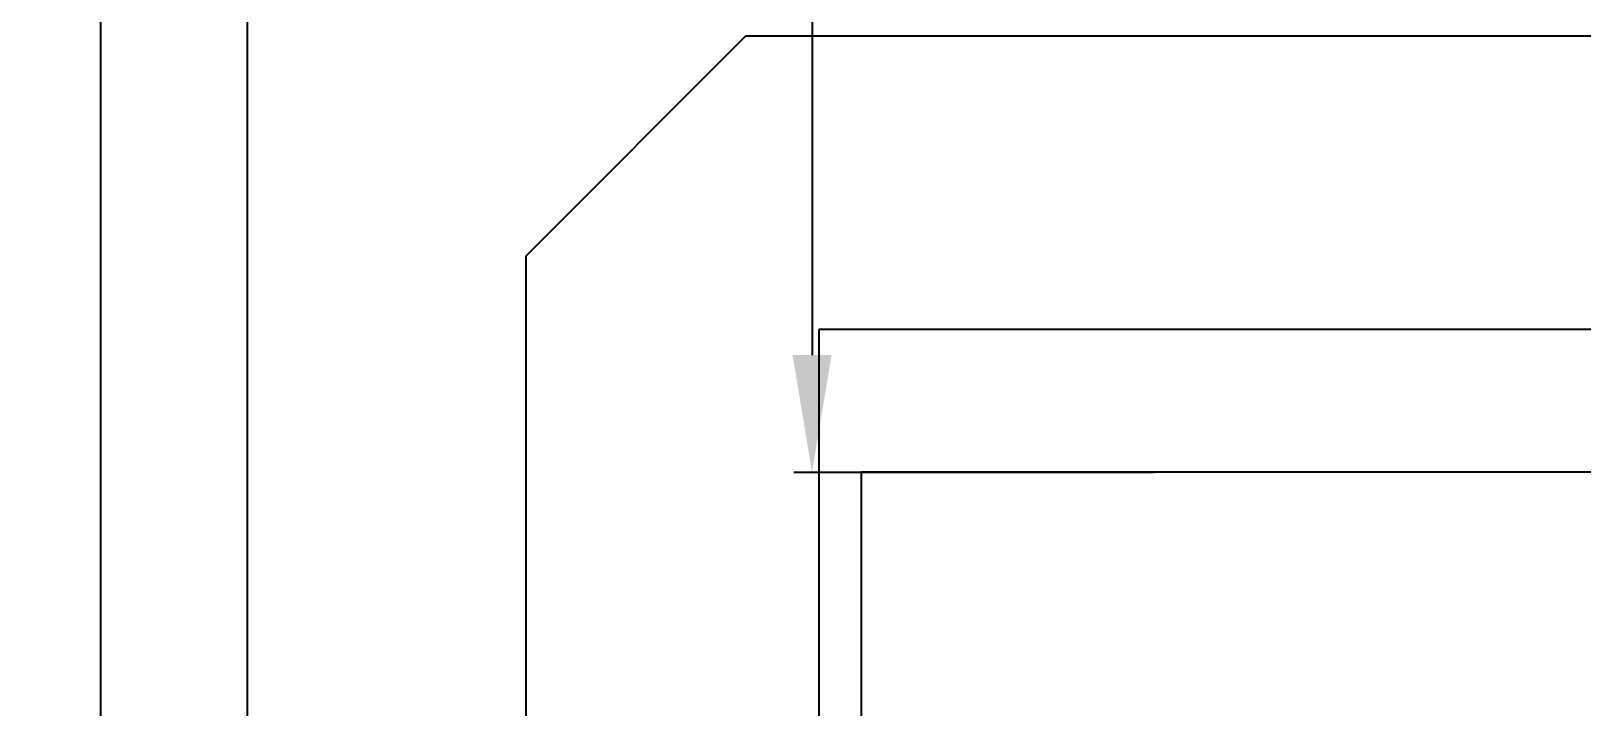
# Model space of a CAD drawing. Header units: millimetres. Extents: x 0 to 69574, y -5 to 41746.
# Drawn here: x 39624.4 to 39730.2, y 28658.4 to 28704.5 of the extents above; entities that cross this region are included whole.
import ezdxf

# ---------------------------------------------------------------- set-up
doc = ezdxf.new("R2010")
doc.units = ezdxf.units.MM
doc.set_wipeout_variables(frame=1)
doc.layers.add('! NO PLOT !', color=7, linetype='Continuous', true_color=0xff75dd, plot=False)
doc.layers.add('000-PI-Oprema', color=30, linetype='Continuous', lineweight=5)
doc.layers.add('000-PI-ORMAR', color=2, linetype='Continuous')
doc.layers.add('002-PI-Kabelska kanalica', color=150, linetype='Continuous')
doc.styles.get("Standard").update_dxf_attribs({"font": 'arial.ttf'})
doc.dimstyles.new('ISO-25-lb', dxfattribs={"dimtxt": 8, "dimasz": 8, "dimexe": 1.25, "dimexo": 0.625, "dimtad": 1, "dimtxsty": 'Standard', "dimcen": 5, "dimadec": 0, "dimazin": 0, "dimtfac": 1, "dimtmove": 0, "dimatfit": 3, "dimfxl": 1, "dimarcsym": 0})

# ---------------------------------------------------------------- blocks, each defined once
blk = doc.blocks.new('*D795')
at = {"layer": '! NO PLOT !', "color": 0, "linetype": 'Continuous', "lineweight": -2, "ltscale": 0.25, "transparency": 16777216}
for p, q in [((39627.31, 28759.4), (39678.97, 28759.4)), ((39677.72, 28751.4), (39677.72, 28682.4)), ((39701.06, 28674.4), (39676.47, 28674.4))]:
    blk.add_line(p, q, dxfattribs=at)
at = {"layer": '! NO PLOT !', "color": 0, "ltscale": 0.25, "transparency": 16777216}
for points in [[(39676.39, 28751.4), (39679.05, 28751.4), (39677.72, 28759.4)], [(39676.39, 28682.4), (39679.05, 28682.4), (39677.72, 28674.4)]]:
    blk.add_solid(points, dxfattribs=at)
at = {"layer": 'Defpoints', "color": 0, "ltscale": 0.25, "transparency": 16777216}
for p in [(39626.68, 28759.4), (39677.72, 28674.4), (39701.68, 28674.4)]:
    blk.add_point(p, dxfattribs=at)
at = {"layer": '! NO PLOT !', "color": 0, "lineweight": 25, "ltscale": 0.25, "transparency": 16777216, "insert": (39673.01, 28716.9), "char_height": 8, "attachment_point": 5, "rotation": 90}
blk.add_mtext('85', dxfattribs=at)
blk = doc.blocks.new('spojnica')
at = {"layer": '! NO PLOT !', "transparency": 33554687}
for p, q in [((44856.49, 28811.5), (44856.49, 26919.4)), ((44861.49, 28809.4), (44861.49, 26919.4))]:
    blk.add_line(p, q, dxfattribs=at)
blk.add_circle((44841.49, 28771.5), 4.2, dxfattribs=at)
blk = doc.blocks.new('F60-47290126')
at = {"layer": '000-PI-Oprema'}
for p, q in [((46627.38, 36179.98), (46627.38, 36179.98)), ((46638.58, 36179.98), (46627.38, 36179.98)), ((46638.58, 36179.98), (46638.58, 36179.98)), ((46638.58, 36179.98), (46638.58, 36168.64)), ((46636.73, 36176.78), (46629.23, 36176.78)), ((46629.23, 36176.78), (46629.23, 36176.78)), ((46629.23, 36176.78), (46629.23, 36175.28)), ((46636.73, 36175.28), (46636.73, 36176.78)), ((46636.73, 36176.78), (46636.73, 36176.78)), ((46629.23, 36175.28), (46629.23, 36175.28)), ((46629.23, 36175.28), (46629.98, 36175.28)), ((46629.98, 36175.28), (46629.98, 36175.28)), ((46629.98, 36175.28), (46629.98, 36172.78)), ((46635.98, 36172.78), (46635.98, 36175.28)), ((46635.98, 36175.28), (46635.98, 36175.28)), ((46635.98, 36175.28), (46636.73, 36175.28)), ((46636.73, 36175.28), (46636.73, 36175.28)), ((46629.98, 36172.78), (46629.98, 36172.78)), ((46635.98, 36172.78), (46635.98, 36172.78))]:
    blk.add_line(p, q, dxfattribs=at)
blk.add_arc((46632.98, 36172.78), 3, 180, 0, dxfattribs=at)
blk.add_wipeout([(46615.13, 36167.85), (46650.83, 36167.85), (46650.83, 36078.35), (46615.13, 36078.35)]).dxf.layer = '000-PI-Oprema'
for p, q in [((46627.38, 36167.85), (46627.38, 36179.98)), ((46638.58, 36168.64), (46638.58, 36167.85)), ((46615.13, 36167.85), (46615.13, 36167.85)), ((46615.13, 36167.85), (46650.83, 36167.85)), ((46615.13, 36145.59), (46615.13, 36167.85)), ((46618.03, 36167.85), (46618.03, 36167.85)), ((46618.03, 36167.85), (46618.03, 36167.85)), ((46627.38, 36167.85), (46627.38, 36167.85)), ((46628.22, 36167.85), (46628.22, 36167.85)), ((46628.22, 36167.85), (46628.22, 36167.85)), ((46633.28, 36167.85), (46633.28, 36167.85)), ((46637.38, 36167.85), (46637.38, 36167.85)), ((46638.58, 36167.85), (46638.58, 36167.85)), ((46650.83, 36167.85), (46650.83, 36167.85)), ((46650.83, 36145.59), (46650.83, 36167.85))]:
    blk.add_line(p, q, dxfattribs=at)
blk = doc.blocks.new('*U899')
at = {"layer": '002-PI-Kabelska kanalica'}
blk.add_line((20, -100), (20, 70), dxfattribs=at)

msp = doc.modelspace()

# ---------------------------------------------------------------- block references
for name, p in [('*U899', (39636.172, 28639.404)), ('F60-47290126', (-6945.922, -7498.701))]:
    msp.add_blockref(name, p)
at = {"layer": '000-PI-Oprema'}
msp.add_blockref('spojnica', (-5202.464, -100), dxfattribs=at)

# ---------------------------------------------------------------- next in the draw order: wipeouts: each hides what was drawn before it
msp.add_wipeout([(39609.684, 28761.404), (40000.172, 28761.404), (39999.684, 26778.904), (39609.672, 26776.904)]).dxf.layer = '000-PI-ORMAR'

# ---------------------------------------------------------------- next in the draw order: linework, layer by layer
at = {"layer": '! NO PLOT !'}
for p, q in [((39629.184, 28749.904), (39629.184, 26788.404)), ((39639.184, 28734.904), (39639.184, 26803.404)), ((39673.184, 28704.154), (39658.184, 28689.154)), ((39938.184, 28704.154), (39673.184, 28704.154)), ((39658.184, 28689.154), (39658.184, 26849.154)), ((39678.184, 28684.154), (39678.184, 26854.154)), ((39933.184, 28684.154), (39678.184, 28684.154))]:
    msp.add_line(p, q, dxfattribs=at)
msp.add_lwpolyline([(39681.065, 28624.484), (39931.065, 28624.484), (39931.065, 28674.404), (39681.065, 28674.404)], close=True)

# ---------------------------------------------------------------- next in the draw order: dimensions: what is measured, and where the dimension line sits
at = {"layer": '! NO PLOT !', "lineweight": 25, "ltscale": 0.25}
dim = msp.add_linear_dim(base=(39677.72, 28674.404), p1=(39626.684, 28759.404), p2=(39701.684, 28674.404), angle=90, dimstyle='ISO-25-lb', dxfattribs=at)
dim.commit()
dim.dimension.update_dxf_attribs({"geometry": '*D795', "text_midpoint": (39673.011, 28716.904)})

doc.saveas('drawing.dxf')
